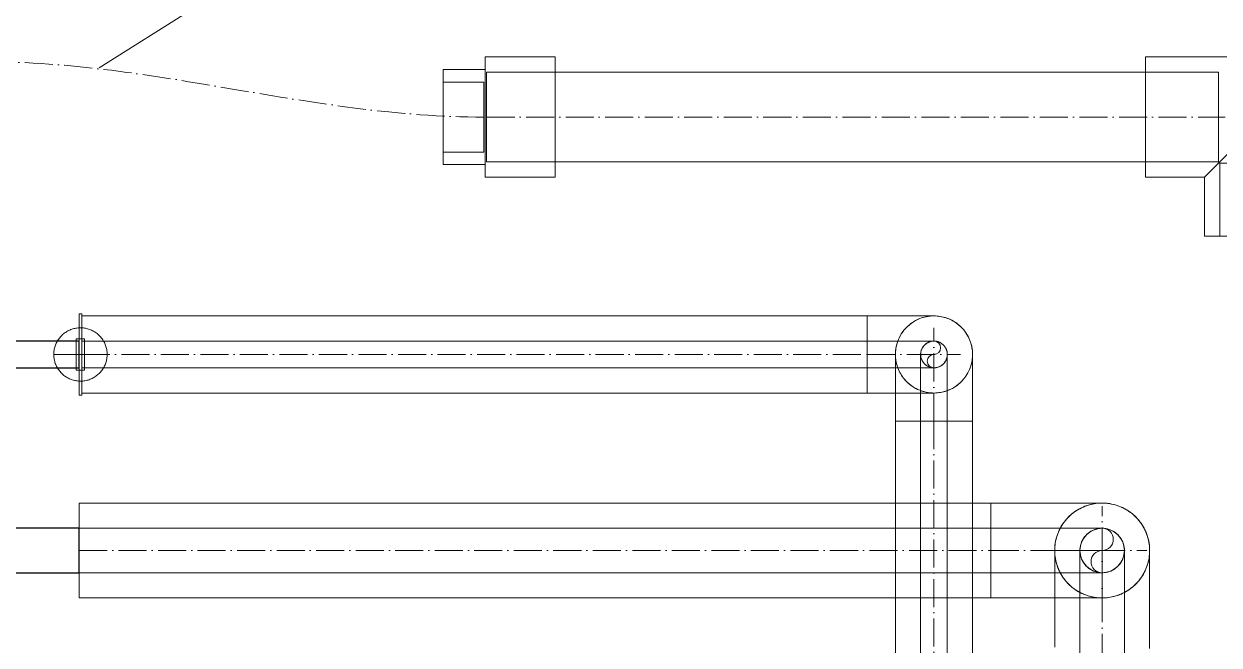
# Model space of a CAD drawing. Header units: millimetres. Extents: x -88595 to 880822, y -1054509 to -148035.
# Drawn here: x 193259.1 to 193685.5, y -238133.5 to -237911.7 of the extents above; entities that cross this region are included whole.
import ezdxf

# ---------------------------------------------------------------- set-up
doc = ezdxf.new("R2010")
doc.units = ezdxf.units.MM
doc.linetypes.add('$0$ADSK_Осевая', pattern=[14, 10, -2, 0, -2])
doc.linetypes.add('$3$ADSK_Осевая', pattern=[14, 10, -2, 0, -2])
for name, color, linetype, lineweight in [('Аннотация', 7, 'Continuous', 20), ('Изоляция', 7, 'Continuous', 18), ('Оборудование', 7, 'Continuous', 18), ('Трубопровод', 7, 'Continuous', 18), ('Трубопроводы', 7, 'Continuous', 18)]:
    doc.layers.add(name, color=color, linetype=linetype, lineweight=lineweight)

# ---------------------------------------------------------------- blocks, each defined once
blk = doc.blocks.new('$0$ADSK_Канальный блок кондиционера1 - AD242MJERAB-3267365-В_Координация_1 этаж ОВ3')
at = {"layer": 'Оборудование', "color": 150, "lineweight": 30, "true_color": 0x0080ff}
for p, q in [((582, -506.25), (525, -506.25)), ((582, -515.75), (582, -506.25)), ((582, -515.75), (582, -506.25)), ((525, -515.75), (582, -515.75)), ((582, -573.06), (525, -573.06)), ((582, -588.94), (582, -573.06)), ((582, -588.94), (582, -573.06)), ((525, -588.94), (582, -588.94))]:
    blk.add_line(p, q, dxfattribs=at)
blk = doc.blocks.new('$0$ADSK_МедьПайка_Отвод-гнутая труба - Отвод _гнутая труба_-3197929-В_Координация_1 этаж ОВ3')
at = {"layer": 'Трубопроводы', "color": 190, "true_color": 0x8000ff}
for p, q in [((7780.79, 18652.19), (7780.79, 18647.43)), ((7780.79, 18647.43), (7780.79, 18642.67))]:
    blk.add_line(p, q, dxfattribs=at)
at = {"layer": 'Трубопроводы', "color": 190, "true_color": 0x8000ff, "flags": 128}
for points in [[(7780.79, 18652.19), (7781.74, 18652.19), (7782.69, 18652.19), (7783.64, 18652.19), (7784.58, 18652.19), (7785.52, 18652.19), (7786.45, 18652.19), (7787.37, 18652.19), (7788.28, 18652.19), (7789.17, 18652.19), (7790.06, 18652.19), (7790.93, 18652.19), (7791.78, 18652.19), (7792.62, 18652.19), (7793.43, 18652.19), (7794.23, 18652.19), (7795, 18652.19), (7795.76, 18652.19), (7796.48, 18652.19), (7797.19, 18652.19), (7797.86, 18652.19), (7798.51, 18652.19), (7799.13, 18652.19), (7799.73, 18652.19), (7800.29, 18652.19), (7800.82, 18652.19), (7801.32, 18652.19), (7801.78, 18652.19), (7802.21, 18652.19), (7802.61, 18652.19), (7802.97, 18652.19), (7803.3, 18652.19), (7803.59, 18652.19), (7803.85, 18652.19), (7804.06, 18652.19), (7804.24, 18652.19), (7804.39, 18652.19), (7804.49, 18652.19), (7804.56, 18652.19), (7804.59, 18652.19)], [(7799.83, 18647.43), (7799.83, 18647.62), (7799.85, 18647.81), (7799.86, 18648), (7799.89, 18648.19), (7799.93, 18648.38), (7799.97, 18648.56), (7800.02, 18648.75), (7800.07, 18648.93), (7800.14, 18649.11), (7800.21, 18649.29), (7800.28, 18649.46), (7800.37, 18649.63), (7800.46, 18649.8), (7800.56, 18649.96), (7800.66, 18650.12), (7800.77, 18650.28), (7800.89, 18650.43), (7801.01, 18650.57), (7801.14, 18650.71), (7801.27, 18650.85), (7801.41, 18650.98), (7801.56, 18651.1), (7801.71, 18651.22), (7801.86, 18651.33), (7802.02, 18651.44), (7802.18, 18651.54), (7802.35, 18651.63), (7802.52, 18651.72), (7802.69, 18651.8), (7802.87, 18651.87), (7803.04, 18651.94), (7803.23, 18651.99), (7803.41, 18652.04), (7803.59, 18652.09), (7803.78, 18652.12), (7803.97, 18652.15), (7804.16, 18652.17), (7804.35, 18652.19), (7804.54, 18652.19), (7804.59, 18652.19)], [(7804.59, 18652.19), (7804.78, 18652.19), (7804.97, 18652.18), (7805.16, 18652.16), (7805.35, 18652.13), (7805.54, 18652.1), (7805.72, 18652.06), (7805.91, 18652.01), (7806.09, 18651.95), (7806.27, 18651.89), (7806.44, 18651.82), (7806.62, 18651.74), (7806.79, 18651.66), (7806.96, 18651.56), (7807.12, 18651.47), (7807.28, 18651.36), (7807.43, 18651.25), (7807.58, 18651.13), (7807.73, 18651.01), (7807.87, 18650.88), (7808.01, 18650.75), (7808.14, 18650.61), (7808.26, 18650.47), (7808.38, 18650.32), (7808.49, 18650.16), (7808.6, 18650.01), (7808.7, 18649.84), (7808.79, 18649.68), (7808.88, 18649.51), (7808.95, 18649.33), (7809.03, 18649.16), (7809.09, 18648.98), (7809.15, 18648.8), (7809.2, 18648.61), (7809.25, 18648.43), (7809.28, 18648.24), (7809.31, 18648.05), (7809.33, 18647.86), (7809.34, 18647.67), (7809.35, 18647.48), (7809.35, 18647.43)], [(7804.59, 18642.67), (7804.4, 18642.68), (7804.21, 18642.69), (7804.02, 18642.71), (7803.83, 18642.73), (7803.65, 18642.77), (7803.46, 18642.81), (7803.28, 18642.86), (7803.09, 18642.91), (7802.91, 18642.98), (7802.74, 18643.05), (7802.56, 18643.13), (7802.39, 18643.21), (7802.23, 18643.3), (7802.06, 18643.4), (7801.9, 18643.5), (7801.75, 18643.62), (7801.6, 18643.73), (7801.45, 18643.85), (7801.31, 18643.98), (7801.18, 18644.12), (7801.05, 18644.26), (7800.92, 18644.4), (7800.8, 18644.55), (7800.69, 18644.7), (7800.59, 18644.86), (7800.49, 18645.02), (7800.39, 18645.19), (7800.31, 18645.36), (7800.23, 18645.53), (7800.15, 18645.71), (7800.09, 18645.89), (7800.03, 18646.07), (7799.98, 18646.25), (7799.94, 18646.44), (7799.9, 18646.62), (7799.87, 18646.81), (7799.85, 18647), (7799.84, 18647.19), (7799.83, 18647.38), (7799.83, 18647.43)], [(7809.35, 18647.43), (7809.35, 18647.24), (7809.34, 18647.05), (7809.32, 18646.86), (7809.29, 18646.67), (7809.26, 18646.49), (7809.21, 18646.3), (7809.17, 18646.12), (7809.11, 18645.94), (7809.05, 18645.76), (7808.97, 18645.58), (7808.9, 18645.41), (7808.81, 18645.24), (7808.72, 18645.07), (7808.62, 18644.9), (7808.52, 18644.75), (7808.41, 18644.59), (7808.29, 18644.44), (7808.17, 18644.29), (7808.04, 18644.15), (7807.91, 18644.02), (7807.77, 18643.89), (7807.62, 18643.76), (7807.47, 18643.65), (7807.32, 18643.53), (7807.16, 18643.43), (7807, 18643.33), (7806.83, 18643.24), (7806.66, 18643.15), (7806.49, 18643.07), (7806.32, 18643), (7806.14, 18642.93), (7805.96, 18642.87), (7805.77, 18642.82), (7805.59, 18642.78), (7805.4, 18642.74), (7805.21, 18642.71), (7805.02, 18642.69), (7804.83, 18642.68), (7804.64, 18642.67), (7804.59, 18642.67)], [(7804.59, 18642.67), (7804.57, 18642.67), (7804.51, 18642.67), (7804.42, 18642.67), (7804.29, 18642.67), (7804.12, 18642.67), (7803.91, 18642.67), (7803.66, 18642.67), (7803.38, 18642.67), (7803.07, 18642.67), (7802.71, 18642.67), (7802.32, 18642.67), (7801.9, 18642.67), (7801.44, 18642.67), (7800.96, 18642.67), (7800.43, 18642.67), (7799.88, 18642.67), (7799.3, 18642.67), (7798.68, 18642.67), (7798.04, 18642.67), (7797.37, 18642.67), (7796.68, 18642.67), (7795.95, 18642.67), (7795.21, 18642.67), (7794.44, 18642.67), (7793.65, 18642.67), (7792.84, 18642.67), (7792.01, 18642.67), (7791.16, 18642.67), (7790.29, 18642.67), (7789.41, 18642.67), (7788.52, 18642.67), (7787.61, 18642.67), (7786.7, 18642.67), (7785.77, 18642.67), (7784.84, 18642.67), (7783.89, 18642.67), (7782.95, 18642.67), (7782, 18642.67), (7781.05, 18642.67), (7780.79, 18642.67)]]:
    blk.add_lwpolyline(points, dxfattribs=at)
at = {"layer": 'Трубопроводы', "color": 190, "true_color": 0x8000ff}
for start, end in [(0, 180), (180, 0)]:
    blk.add_arc((7804.59, 18647.43), 4.76, start, end, dxfattribs=at)
blk = doc.blocks.new('$0$ADSK_МедьПайка_Отвод-гнутая труба - Отвод _гнутая труба_-3197924-В_Координация_1 этаж ОВ3')
at = {"layer": 'Трубопроводы', "color": 134, "true_color": 0x00a6a6}
for p, q in [((7824.89, 18585.37), (7824.89, 18577.43)), ((7824.89, 18577.43), (7824.89, 18569.49))]:
    blk.add_line(p, q, dxfattribs=at)
at = {"layer": 'Трубопроводы', "color": 134, "true_color": 0x00a6a6, "flags": 128}
for points in [[(7824.89, 18585.37), (7826.48, 18585.37), (7828.06, 18585.37), (7829.64, 18585.37), (7831.22, 18585.37), (7832.78, 18585.37), (7834.33, 18585.37), (7835.86, 18585.37), (7837.38, 18585.37), (7838.88, 18585.37), (7840.35, 18585.37), (7841.8, 18585.37), (7843.22, 18585.37), (7844.62, 18585.37), (7845.98, 18585.37), (7847.31, 18585.37), (7848.6, 18585.37), (7849.85, 18585.37), (7851.07, 18585.37), (7852.24, 18585.37), (7853.37, 18585.37), (7854.45, 18585.37), (7855.49, 18585.37), (7856.48, 18585.37), (7857.41, 18585.37), (7858.3, 18585.37), (7859.13, 18585.37), (7859.9, 18585.37), (7860.62, 18585.37), (7861.29, 18585.37), (7861.89, 18585.37), (7862.44, 18585.37), (7862.92, 18585.37), (7863.35, 18585.37), (7863.71, 18585.37), (7864.01, 18585.37), (7864.25, 18585.37), (7864.43, 18585.37), (7864.54, 18585.37), (7864.59, 18585.37)], [(7856.65, 18577.43), (7856.66, 18577.75), (7856.68, 18578.07), (7856.71, 18578.38), (7856.75, 18578.7), (7856.81, 18579.01), (7856.88, 18579.32), (7856.96, 18579.63), (7857.05, 18579.93), (7857.16, 18580.23), (7857.28, 18580.53), (7857.41, 18580.82), (7857.55, 18581.1), (7857.7, 18581.38), (7857.86, 18581.65), (7858.04, 18581.92), (7858.22, 18582.17), (7858.42, 18582.43), (7858.62, 18582.67), (7858.84, 18582.9), (7859.06, 18583.13), (7859.29, 18583.35), (7859.53, 18583.55), (7859.78, 18583.75), (7860.04, 18583.94), (7860.3, 18584.11), (7860.57, 18584.28), (7860.85, 18584.44), (7861.13, 18584.58), (7861.42, 18584.71), (7861.71, 18584.83), (7862.01, 18584.94), (7862.31, 18585.04), (7862.62, 18585.12), (7862.93, 18585.2), (7863.24, 18585.26), (7863.56, 18585.31), (7863.87, 18585.34), (7864.19, 18585.36), (7864.5, 18585.37), (7864.59, 18585.37)], [(7864.59, 18585.37), (7864.91, 18585.37), (7865.23, 18585.35), (7865.54, 18585.32), (7865.86, 18585.27), (7866.17, 18585.21), (7866.48, 18585.15), (7866.78, 18585.06), (7867.09, 18584.97), (7867.39, 18584.86), (7867.68, 18584.75), (7867.97, 18584.62), (7868.26, 18584.48), (7868.54, 18584.32), (7868.81, 18584.16), (7869.07, 18583.99), (7869.33, 18583.8), (7869.58, 18583.61), (7869.83, 18583.4), (7870.06, 18583.19), (7870.29, 18582.97), (7870.5, 18582.73), (7870.71, 18582.49), (7870.91, 18582.24), (7871.1, 18581.99), (7871.27, 18581.72), (7871.44, 18581.45), (7871.59, 18581.18), (7871.74, 18580.89), (7871.87, 18580.6), (7871.99, 18580.31), (7872.1, 18580.01), (7872.2, 18579.71), (7872.28, 18579.4), (7872.35, 18579.09), (7872.42, 18578.78), (7872.46, 18578.47), (7872.5, 18578.15), (7872.52, 18577.84), (7872.53, 18577.52), (7872.53, 18577.43)], [(7864.59, 18569.49), (7864.27, 18569.5), (7863.96, 18569.52), (7863.64, 18569.55), (7863.33, 18569.59), (7863.01, 18569.65), (7862.7, 18569.72), (7862.4, 18569.8), (7862.09, 18569.9), (7861.79, 18570), (7861.5, 18570.12), (7861.21, 18570.25), (7860.92, 18570.39), (7860.65, 18570.54), (7860.37, 18570.71), (7860.11, 18570.88), (7859.85, 18571.06), (7859.6, 18571.26), (7859.36, 18571.46), (7859.12, 18571.68), (7858.89, 18571.9), (7858.68, 18572.13), (7858.47, 18572.37), (7858.27, 18572.62), (7858.09, 18572.88), (7857.91, 18573.14), (7857.74, 18573.41), (7857.59, 18573.69), (7857.44, 18573.97), (7857.31, 18574.26), (7857.19, 18574.56), (7857.08, 18574.85), (7856.98, 18575.16), (7856.9, 18575.46), (7856.83, 18575.77), (7856.77, 18576.08), (7856.72, 18576.4), (7856.68, 18576.71), (7856.66, 18577.03), (7856.65, 18577.35), (7856.65, 18577.43)], [(7872.53, 18577.43), (7872.52, 18577.12), (7872.51, 18576.8), (7872.47, 18576.48), (7872.43, 18576.17), (7872.37, 18575.86), (7872.3, 18575.55), (7872.22, 18575.24), (7872.13, 18574.94), (7872.02, 18574.64), (7871.9, 18574.34), (7871.77, 18574.05), (7871.63, 18573.77), (7871.48, 18573.49), (7871.32, 18573.22), (7871.14, 18572.95), (7870.96, 18572.69), (7870.76, 18572.44), (7870.56, 18572.2), (7870.35, 18571.96), (7870.12, 18571.74), (7869.89, 18571.52), (7869.65, 18571.31), (7869.4, 18571.12), (7869.14, 18570.93), (7868.88, 18570.75), (7868.61, 18570.59), (7868.33, 18570.43), (7868.05, 18570.29), (7867.76, 18570.15), (7867.47, 18570.03), (7867.17, 18569.92), (7866.87, 18569.83), (7866.56, 18569.74), (7866.25, 18569.67), (7865.94, 18569.61), (7865.63, 18569.56), (7865.31, 18569.53), (7864.99, 18569.5), (7864.68, 18569.49), (7864.59, 18569.49)], [(7864.59, 18569.49), (7864.56, 18569.49), (7864.46, 18569.49), (7864.31, 18569.49), (7864.08, 18569.49), (7863.8, 18569.49), (7863.45, 18569.49), (7863.04, 18569.49), (7862.58, 18569.49), (7862.05, 18569.49), (7861.46, 18569.49), (7860.81, 18569.49), (7860.1, 18569.49), (7859.34, 18569.49), (7858.53, 18569.49), (7857.66, 18569.49), (7856.73, 18569.49), (7855.76, 18569.49), (7854.74, 18569.49), (7853.67, 18569.49), (7852.55, 18569.49), (7851.39, 18569.49), (7850.19, 18569.49), (7848.94, 18569.49), (7847.66, 18569.49), (7846.34, 18569.49), (7844.99, 18569.49), (7843.6, 18569.49), (7842.19, 18569.49), (7840.74, 18569.49), (7839.28, 18569.49), (7837.79, 18569.49), (7836.27, 18569.49), (7834.74, 18569.49), (7833.2, 18569.49), (7831.64, 18569.49), (7830.07, 18569.49), (7828.49, 18569.49), (7826.91, 18569.49), (7825.32, 18569.49), (7824.89, 18569.49)]]:
    blk.add_lwpolyline(points, dxfattribs=at)
at = {"layer": 'Трубопроводы', "color": 134, "true_color": 0x00a6a6}
for start, end in [(0, 180), (180, 0)]:
    blk.add_arc((7864.59, 18577.43), 7.94, start, end, dxfattribs=at)
blk = doc.blocks.new('$0$ADSK_МедьПайка_Отвод-гнутая труба - Отвод _гнутая труба_-V40-В_Координация_1 этаж ОВ3')
at = {"layer": 'Трубопроводы', "color": 134, "true_color": 0x00a6a6}
for p, q in [((13856.65, 18537.73), (13864.59, 18537.73)), ((13864.59, 18537.73), (13872.53, 18537.73))]:
    blk.add_line(p, q, dxfattribs=at)
at = {"layer": 'Трубопроводы', "color": 134, "true_color": 0x00a6a6, "flags": 128}
for points in [[(13856.65, 18577.43), (13856.65, 18577.4), (13856.65, 18577.31), (13856.65, 18577.15), (13856.65, 18576.93), (13856.65, 18576.64), (13856.65, 18576.3), (13856.65, 18575.89), (13856.65, 18575.42), (13856.65, 18574.89), (13856.65, 18574.3), (13856.65, 18573.65), (13856.65, 18572.95), (13856.65, 18572.19), (13856.65, 18571.37), (13856.65, 18570.5), (13856.65, 18569.58), (13856.65, 18568.6), (13856.65, 18567.58), (13856.65, 18566.51), (13856.65, 18565.39), (13856.65, 18564.23), (13856.65, 18563.03), (13856.65, 18561.78), (13856.65, 18560.5), (13856.65, 18559.18), (13856.65, 18557.83), (13856.65, 18556.44), (13856.65, 18555.03), (13856.65, 18553.59), (13856.65, 18552.12), (13856.65, 18550.63), (13856.65, 18549.12), (13856.65, 18547.59), (13856.65, 18546.04), (13856.65, 18544.48), (13856.65, 18542.91), (13856.65, 18541.33), (13856.65, 18539.75), (13856.65, 18538.16), (13856.65, 18537.73)], [(13872.53, 18537.73), (13872.53, 18539.32), (13872.53, 18540.91), (13872.53, 18542.49), (13872.53, 18544.06), (13872.53, 18545.62), (13872.53, 18547.17), (13872.53, 18548.7), (13872.53, 18550.22), (13872.53, 18551.72), (13872.53, 18553.19), (13872.53, 18554.64), (13872.53, 18556.07), (13872.53, 18557.46), (13872.53, 18558.82), (13872.53, 18560.15), (13872.53, 18561.44), (13872.53, 18562.7), (13872.53, 18563.91), (13872.53, 18565.08), (13872.53, 18566.21), (13872.53, 18567.3), (13872.53, 18568.33), (13872.53, 18569.32), (13872.53, 18570.26), (13872.53, 18571.14), (13872.53, 18571.97), (13872.53, 18572.75), (13872.53, 18573.47), (13872.53, 18574.13), (13872.53, 18574.74), (13872.53, 18575.28), (13872.53, 18575.77), (13872.53, 18576.19), (13872.53, 18576.55), (13872.53, 18576.86), (13872.53, 18577.09), (13872.53, 18577.27), (13872.53, 18577.38), (13872.53, 18577.43)]]:
    blk.add_lwpolyline(points, dxfattribs=at)
at = {"layer": 'Трубопроводы', "color": 134, "true_color": 0x00a6a6}
for start, end in [(90, 270), (270, 90)]:
    blk.add_arc((13864.59, 18577.43), 7.94, start, end, dxfattribs=at)
blk = doc.blocks.new('$0$ADSK_МедьПайка_Отвод-гнутая труба - Отвод _гнутая труба_-V41-В_Координация_1 этаж ОВ3')
at = {"layer": 'Трубопроводы', "color": 190, "true_color": 0x8000ff}
for p, q in [((13799.83, 18623.63), (13804.59, 18623.63)), ((13804.59, 18623.63), (13809.35, 18623.63))]:
    blk.add_line(p, q, dxfattribs=at)
at = {"layer": 'Трубопроводы', "color": 190, "true_color": 0x8000ff, "flags": 128}
for points in [[(13799.83, 18647.43), (13799.83, 18647.41), (13799.83, 18647.36), (13799.83, 18647.26), (13799.83, 18647.13), (13799.83, 18646.96), (13799.83, 18646.75), (13799.83, 18646.51), (13799.83, 18646.23), (13799.83, 18645.91), (13799.83, 18645.55), (13799.83, 18645.17), (13799.83, 18644.74), (13799.83, 18644.29), (13799.83, 18643.8), (13799.83, 18643.28), (13799.83, 18642.72), (13799.83, 18642.14), (13799.83, 18641.53), (13799.83, 18640.88), (13799.83, 18640.21), (13799.83, 18639.52), (13799.83, 18638.8), (13799.83, 18638.05), (13799.83, 18637.28), (13799.83, 18636.49), (13799.83, 18635.68), (13799.83, 18634.85), (13799.83, 18634), (13799.83, 18633.14), (13799.83, 18632.26), (13799.83, 18631.36), (13799.83, 18630.46), (13799.83, 18629.54), (13799.83, 18628.61), (13799.83, 18627.68), (13799.83, 18626.74), (13799.83, 18625.79), (13799.83, 18624.84), (13799.83, 18623.89), (13799.83, 18623.63)], [(13809.35, 18623.63), (13809.35, 18624.59), (13809.35, 18625.54), (13809.35, 18626.48), (13809.35, 18627.43), (13809.35, 18628.36), (13809.35, 18629.29), (13809.35, 18630.21), (13809.35, 18631.12), (13809.35, 18632.02), (13809.35, 18632.9), (13809.35, 18633.77), (13809.35, 18634.62), (13809.35, 18635.46), (13809.35, 18636.28), (13809.35, 18637.07), (13809.35, 18637.85), (13809.35, 18638.6), (13809.35, 18639.33), (13809.35, 18640.03), (13809.35, 18640.71), (13809.35, 18641.36), (13809.35, 18641.98), (13809.35, 18642.57), (13809.35, 18643.13), (13809.35, 18643.66), (13809.35, 18644.16), (13809.35, 18644.62), (13809.35, 18645.06), (13809.35, 18645.45), (13809.35, 18645.82), (13809.35, 18646.14), (13809.35, 18646.43), (13809.35, 18646.69), (13809.35, 18646.91), (13809.35, 18647.09), (13809.35, 18647.23), (13809.35, 18647.34), (13809.35, 18647.4), (13809.35, 18647.43)]]:
    blk.add_lwpolyline(points, dxfattribs=at)
at = {"layer": 'Трубопроводы', "color": 190, "true_color": 0x8000ff}
for start, end in [(90, 270), (270, 90)]:
    blk.add_arc((13804.59, 18647.43), 4.76, start, end, dxfattribs=at)
blk = doc.blocks.new('$0$ADSK_Полипропилен_Отвод - Универсальный-3258870-В_Координация_1 этаж ОВ3')
at = {"layer": 'Трубопроводы', "color": 24, "true_color": 0xa52900}
for p, q in [((-21.5, 42.5), (-21.5, 21.5)), ((21.5, 42.5), (-21.5, 42.5)), ((21.5, 42.5), (-21.5, 42.5)), ((-16, 42.5), (-16, 16.5)), ((-16, 42.5), (0, 42.5)), ((0, 42.5), (16, 42.5)), ((16, 16.5), (16, 42.5)), ((21.5, 0), (21.5, 42.5)), ((-21.5, 21.5), (-42.5, 21.5)), ((-42.5, 21.5), (-42.5, -21.5)), ((-42.5, 21.5), (-42.5, -21.5)), ((-16.5, 16), (-42.5, 16)), ((-42.5, 0), (-42.5, 16)), ((-16.5, 16), (-16.5, 0)), ((0, 16.5), (-16, 16.5)), ((16, 16.5), (0, 16.5)), ((-16.5, 0), (-16.5, -16)), ((-42.5, -16), (-42.5, 0)), ((-42.5, -16), (-16.5, -16)), ((-42.5, -21.5), (0, -21.5))]:
    blk.add_line(p, q, dxfattribs=at)
at = {"layer": 'Трубопроводы', "color": 24, "true_color": 0xa52900, "flags": 128}
blk.add_lwpolyline([(0, -21.5), (0.86, -21.48), (1.72, -21.43), (2.57, -21.35), (3.43, -21.23), (4.27, -21.07), (5.11, -20.88), (5.94, -20.66), (6.76, -20.41), (7.57, -20.12), (8.37, -19.8), (9.16, -19.45), (9.93, -19.07), (10.68, -18.66), (11.42, -18.22), (12.14, -17.74), (12.84, -17.25), (13.52, -16.72), (14.18, -16.16), (14.81, -15.58), (15.42, -14.98), (16.01, -14.35), (16.57, -13.7), (17.11, -13.03), (17.61, -12.33), (18.09, -11.62), (18.54, -10.88), (18.96, -10.13), (19.35, -9.37), (19.71, -8.59), (20.04, -7.79), (20.33, -6.98), (20.6, -6.16), (20.83, -5.34), (21.02, -4.5), (21.19, -3.65), (21.32, -2.8), (21.41, -1.95), (21.47, -1.09), (21.5, -0.23), (21.5, 0)], dxfattribs=at)
at = {"layer": 'Трубопроводы', "color": 24, "true_color": 0xa52900}
for points, knots in [([(0, 0), (-1.21, 1.2), (-3.62, 3.62), (-6.6, 6.6), (-8.93, 8.92), (-10.63, 10.63), (-12.01, 12.02), (-13.09, 13.09), (-13.88, 13.88), (-14.65, 14.65), (-15.4, 15.4), (-16.12, 16.12), (-16.81, 16.81), (-17.47, 17.48), (-18.11, 18.11), (-18.7, 18.7), (-19.24, 19.24), (-19.74, 19.74), (-20.34, 20.34), (-20.95, 20.94), (-21.37, 21.39), (-21.49, 21.5), (-21.5, 21.5)], [0, 0, 0, 0, 0.125, 0.25, 0.3125, 0.375, 0.4375, 0.46875, 0.5, 0.53125, 0.5625, 0.59375, 0.625, 0.65625, 0.6875, 0.71875, 0.75, 0.78125, 0.8125, 0.875, 0.9375, 1, 1, 1, 1]), ([(-21.5, 21.5), (-21.49, 21.5), (-21.37, 21.39), (-20.95, 20.94), (-20.34, 20.34), (-19.74, 19.74), (-19.24, 19.24), (-18.7, 18.7), (-18.11, 18.11), (-17.47, 17.48), (-16.81, 16.81), (-16.12, 16.12), (-15.4, 15.4), (-14.65, 14.65), (-13.88, 13.88), (-13.09, 13.09), (-12.01, 12.02), (-10.63, 10.63), (-8.93, 8.92), (-6.6, 6.6), (-3.62, 3.62), (-1.21, 1.2), (0, 0)], [0, 0, 0, 0, 0.0625, 0.125, 0.1875, 0.21875, 0.25, 0.28125, 0.3125, 0.34375, 0.375, 0.40625, 0.4375, 0.46875, 0.5, 0.53125, 0.5625, 0.625, 0.6875, 0.75, 0.875, 1, 1, 1, 1])]:
    blk.add_open_spline(points, degree=3, knots=knots, dxfattribs=at)

msp = doc.modelspace()

# ---------------------------------------------------------------- linework, layer by layer
at = {"layer": 'Аннотация'}
msp.add_line((193286.03, -237927.39), (194136.8, -237390.34), dxfattribs=at)
at = {"layer": 'Изоляция', "color": 190, "true_color": 0x8000ff}
for p, q in [((193279.82, -238015.22), (193278.82, -238015.22)), ((193278.82, -238015.22), (193278.82, -238044.32)), ((193279.82, -238044.32), (193279.82, -238015.22)), ((193560.02, -238016.01), (193279.82, -238016.01)), ((193560.02, -238043.53), (193560.02, -238016.01)), ((193278.82, -238044.32), (193279.82, -238044.32)), ((193279.82, -238043.53), (193560.02, -238043.53)), ((193570.06, -238053.57), (193570.06, -238417.96)), ((193597.58, -238053.57), (193570.06, -238053.57)), ((193597.58, -238417.96), (193597.58, -238053.57))]:
    msp.add_line(p, q, dxfattribs=at)
at = {"layer": 'Изоляция', "color": 134, "true_color": 0x00a6a6}
for p, q in [((193604.12, -238082.83), (193278.82, -238082.83)), ((193278.82, -238082.83), (193278.82, -238116.71)), ((193604.12, -238116.71), (193604.12, -238082.83)), ((193278.82, -238116.71), (193604.12, -238116.71))]:
    msp.add_line(p, q, dxfattribs=at)
at = {"layer": 'Изоляция', "color": 190, "true_color": 0x8000ff, "flags": 128}
for points in [[(193560.02, -238016.01), (193560.97, -238016.01), (193561.92, -238016.01), (193562.87, -238016.01), (193563.81, -238016.01), (193564.75, -238016.01), (193565.68, -238016.01), (193566.6, -238016.01), (193567.51, -238016.01), (193568.4, -238016.01), (193569.29, -238016.01), (193570.16, -238016.01), (193571.01, -238016.01), (193571.85, -238016.01), (193572.66, -238016.01), (193573.46, -238016.01), (193574.23, -238016.01), (193574.98, -238016.01), (193575.71, -238016.01), (193576.42, -238016.01), (193577.09, -238016.01), (193577.74, -238016.01), (193578.36, -238016.01), (193578.95, -238016.01), (193579.52, -238016.01), (193580.05, -238016.01), (193580.54, -238016.01), (193581.01, -238016.01), (193581.44, -238016.01), (193581.84, -238016.01), (193582.2, -238016.01), (193582.53, -238016.01), (193582.82, -238016.01), (193583.08, -238016.01), (193583.29, -238016.01), (193583.47, -238016.01), (193583.62, -238016.01), (193583.72, -238016.01), (193583.79, -238016.01), (193583.82, -238016.01)], [(193570.06, -238029.77), (193570.07, -238029.22), (193570.1, -238028.67), (193570.16, -238028.12), (193570.24, -238027.58), (193570.33, -238027.03), (193570.45, -238026.5), (193570.6, -238025.96), (193570.76, -238025.44), (193570.94, -238024.92), (193571.15, -238024.41), (193571.37, -238023.91), (193571.61, -238023.41), (193571.88, -238022.93), (193572.16, -238022.46), (193572.46, -238022), (193572.78, -238021.55), (193573.12, -238021.12), (193573.47, -238020.69), (193573.85, -238020.29), (193574.23, -238019.9), (193574.64, -238019.52), (193575.05, -238019.16), (193575.48, -238018.82), (193575.93, -238018.5), (193576.39, -238018.19), (193576.85, -238017.9), (193577.33, -238017.63), (193577.82, -238017.38), (193578.32, -238017.15), (193578.83, -238016.94), (193579.35, -238016.75), (193579.87, -238016.59), (193580.4, -238016.44), (193580.94, -238016.31), (193581.48, -238016.21), (193582.03, -238016.13), (193582.57, -238016.06), (193583.12, -238016.03), (193583.67, -238016.01), (193583.82, -238016.01)], [(193583.82, -238016.01), (193584.37, -238016.02), (193584.92, -238016.05), (193585.47, -238016.11), (193586.01, -238016.18), (193586.55, -238016.28), (193587.09, -238016.4), (193587.62, -238016.54), (193588.15, -238016.71), (193588.67, -238016.89), (193589.18, -238017.09), (193589.68, -238017.32), (193590.17, -238017.56), (193590.66, -238017.83), (193591.13, -238018.11), (193591.59, -238018.41), (193592.04, -238018.73), (193592.47, -238019.07), (193592.89, -238019.42), (193593.3, -238019.79), (193593.69, -238020.18), (193594.07, -238020.58), (193594.43, -238021), (193594.77, -238021.43), (193595.09, -238021.88), (193595.4, -238022.33), (193595.69, -238022.8), (193595.96, -238023.28), (193596.21, -238023.77), (193596.43, -238024.27), (193596.64, -238024.78), (193596.83, -238025.3), (193597, -238025.82), (193597.15, -238026.35), (193597.28, -238026.89), (193597.38, -238027.43), (193597.46, -238027.97), (193597.52, -238028.52), (193597.56, -238029.07), (193597.58, -238029.62), (193597.58, -238029.77)], [(193583.82, -238043.53), (193583.27, -238043.52), (193582.72, -238043.48), (193582.17, -238043.43), (193581.63, -238043.35), (193581.09, -238043.25), (193580.55, -238043.13), (193580.02, -238042.99), (193579.49, -238042.83), (193578.97, -238042.65), (193578.46, -238042.44), (193577.96, -238042.22), (193577.47, -238041.97), (193576.98, -238041.71), (193576.51, -238041.43), (193576.05, -238041.12), (193575.6, -238040.8), (193575.17, -238040.47), (193574.75, -238040.11), (193574.34, -238039.74), (193573.95, -238039.35), (193573.57, -238038.95), (193573.21, -238038.53), (193572.87, -238038.1), (193572.55, -238037.66), (193572.24, -238037.2), (193571.95, -238036.73), (193571.68, -238036.25), (193571.43, -238035.76), (193571.2, -238035.26), (193570.99, -238034.75), (193570.81, -238034.24), (193570.64, -238033.71), (193570.49, -238033.18), (193570.36, -238032.65), (193570.26, -238032.11), (193570.18, -238031.56), (193570.12, -238031.02), (193570.08, -238030.47), (193570.06, -238029.92), (193570.06, -238029.77)], [(193570.06, -238029.77), (193570.06, -238029.79), (193570.06, -238029.84), (193570.06, -238029.94), (193570.06, -238030.07), (193570.06, -238030.24), (193570.06, -238030.45), (193570.06, -238030.69), (193570.06, -238030.98), (193570.06, -238031.29), (193570.06, -238031.65), (193570.06, -238032.03), (193570.06, -238032.46), (193570.06, -238032.91), (193570.06, -238033.4), (193570.06, -238033.92), (193570.06, -238034.48), (193570.06, -238035.06), (193570.06, -238035.67), (193570.06, -238036.32), (193570.06, -238036.99), (193570.06, -238037.68), (193570.06, -238038.4), (193570.06, -238039.15), (193570.06, -238039.92), (193570.06, -238040.71), (193570.06, -238041.52), (193570.06, -238042.35), (193570.06, -238043.2), (193570.06, -238044.06), (193570.06, -238044.94), (193570.06, -238045.84), (193570.06, -238046.74), (193570.06, -238047.66), (193570.06, -238048.59), (193570.06, -238049.52), (193570.06, -238050.46), (193570.06, -238051.41), (193570.06, -238052.36), (193570.06, -238053.31), (193570.06, -238053.57)], [(193597.58, -238029.77), (193597.57, -238030.32), (193597.54, -238030.87), (193597.48, -238031.41), (193597.4, -238031.96), (193597.31, -238032.5), (193597.19, -238033.04), (193597.04, -238033.57), (193596.88, -238034.1), (193596.7, -238034.61), (193596.49, -238035.13), (193596.27, -238035.63), (193596.02, -238036.12), (193595.76, -238036.6), (193595.48, -238037.08), (193595.18, -238037.54), (193594.86, -238037.98), (193594.52, -238038.42), (193594.16, -238038.84), (193593.79, -238039.25), (193593.41, -238039.64), (193593, -238040.01), (193592.59, -238040.37), (193592.16, -238040.71), (193591.71, -238041.04), (193591.25, -238041.35), (193590.79, -238041.63), (193590.31, -238041.9), (193589.81, -238042.15), (193589.31, -238042.38), (193588.81, -238042.59), (193588.29, -238042.78), (193587.76, -238042.95), (193587.23, -238043.1), (193586.7, -238043.22), (193586.16, -238043.33), (193585.61, -238043.41), (193585.07, -238043.47), (193584.52, -238043.51), (193583.97, -238043.53), (193583.82, -238043.53)], [(193597.58, -238053.57), (193597.58, -238052.62), (193597.58, -238051.67), (193597.58, -238050.72), (193597.58, -238049.78), (193597.58, -238048.84), (193597.58, -238047.91), (193597.58, -238046.99), (193597.58, -238046.08), (193597.58, -238045.18), (193597.58, -238044.3), (193597.58, -238043.43), (193597.58, -238042.58), (193597.58, -238041.74), (193597.58, -238040.93), (193597.58, -238040.13), (193597.58, -238039.35), (193597.58, -238038.6), (193597.58, -238037.87), (193597.58, -238037.17), (193597.58, -238036.49), (193597.58, -238035.84), (193597.58, -238035.22), (193597.58, -238034.63), (193597.58, -238034.07), (193597.58, -238033.54), (193597.58, -238033.04), (193597.58, -238032.58), (193597.58, -238032.15), (193597.58, -238031.75), (193597.58, -238031.38), (193597.58, -238031.06), (193597.58, -238030.77), (193597.58, -238030.51), (193597.58, -238030.29), (193597.58, -238030.11), (193597.58, -238029.97), (193597.58, -238029.87), (193597.58, -238029.8), (193597.58, -238029.77)], [(193583.82, -238043.53), (193583.8, -238043.53), (193583.74, -238043.53), (193583.65, -238043.53), (193583.52, -238043.53), (193583.35, -238043.53), (193583.14, -238043.53), (193582.89, -238043.53), (193582.61, -238043.53), (193582.29, -238043.53), (193581.94, -238043.53), (193581.55, -238043.53), (193581.13, -238043.53), (193580.67, -238043.53), (193580.18, -238043.53), (193579.66, -238043.53), (193579.11, -238043.53), (193578.53, -238043.53), (193577.91, -238043.53), (193577.27, -238043.53), (193576.6, -238043.53), (193575.91, -238043.53), (193575.18, -238043.53), (193574.44, -238043.53), (193573.67, -238043.53), (193572.88, -238043.53), (193572.07, -238043.53), (193571.24, -238043.53), (193570.39, -238043.53), (193569.52, -238043.53), (193568.64, -238043.53), (193567.75, -238043.53), (193566.84, -238043.53), (193565.93, -238043.53), (193565, -238043.53), (193564.06, -238043.53), (193563.12, -238043.53), (193562.18, -238043.53), (193561.23, -238043.53), (193560.28, -238043.53), (193560.02, -238043.53)]]:
    msp.add_lwpolyline(points, dxfattribs=at)
at = {"layer": 'Изоляция', "color": 134, "true_color": 0x00a6a6, "flags": 128}
for points in [[(193604.12, -238082.83), (193605.71, -238082.83), (193607.29, -238082.83), (193608.87, -238082.83), (193610.44, -238082.83), (193612.01, -238082.83), (193613.56, -238082.83), (193615.09, -238082.83), (193616.61, -238082.83), (193618.1, -238082.83), (193619.58, -238082.83), (193621.03, -238082.83), (193622.45, -238082.83), (193623.85, -238082.83), (193625.21, -238082.83), (193626.54, -238082.83), (193627.83, -238082.83), (193629.08, -238082.83), (193630.3, -238082.83), (193631.47, -238082.83), (193632.6, -238082.83), (193633.68, -238082.83), (193634.72, -238082.83), (193635.71, -238082.83), (193636.64, -238082.83), (193637.53, -238082.83), (193638.36, -238082.83), (193639.13, -238082.83), (193639.85, -238082.83), (193640.52, -238082.83), (193641.12, -238082.83), (193641.67, -238082.83), (193642.15, -238082.83), (193642.58, -238082.83), (193642.94, -238082.83), (193643.24, -238082.83), (193643.48, -238082.83), (193643.66, -238082.83), (193643.77, -238082.83), (193643.82, -238082.83)], [(193626.88, -238099.77), (193626.89, -238099.09), (193626.93, -238098.41), (193627, -238097.74), (193627.1, -238097.07), (193627.22, -238096.4), (193627.37, -238095.74), (193627.54, -238095.09), (193627.74, -238094.44), (193627.97, -238093.8), (193628.22, -238093.17), (193628.49, -238092.55), (193628.79, -238091.94), (193629.12, -238091.35), (193629.47, -238090.77), (193629.84, -238090.2), (193630.23, -238089.65), (193630.65, -238089.12), (193631.08, -238088.6), (193631.54, -238088.1), (193632.02, -238087.62), (193632.51, -238087.15), (193633.03, -238086.71), (193633.56, -238086.29), (193634.1, -238085.89), (193634.67, -238085.51), (193635.24, -238085.16), (193635.84, -238084.83), (193636.44, -238084.52), (193637.05, -238084.24), (193637.68, -238083.98), (193638.32, -238083.75), (193638.96, -238083.54), (193639.62, -238083.36), (193640.28, -238083.2), (193640.94, -238083.07), (193641.61, -238082.97), (193642.28, -238082.9), (193642.96, -238082.85), (193643.64, -238082.83), (193643.82, -238082.83)], [(193643.82, -238082.83), (193644.5, -238082.84), (193645.17, -238082.88), (193645.85, -238082.95), (193646.52, -238083.04), (193647.19, -238083.17), (193647.85, -238083.31), (193648.5, -238083.49), (193649.15, -238083.69), (193649.79, -238083.91), (193650.42, -238084.16), (193651.04, -238084.44), (193651.64, -238084.74), (193652.24, -238085.07), (193652.82, -238085.41), (193653.38, -238085.79), (193653.94, -238086.18), (193654.47, -238086.6), (193654.99, -238087.03), (193655.49, -238087.49), (193655.97, -238087.97), (193656.43, -238088.46), (193656.88, -238088.97), (193657.3, -238089.5), (193657.7, -238090.05), (193658.07, -238090.61), (193658.43, -238091.19), (193658.76, -238091.78), (193659.07, -238092.39), (193659.35, -238093), (193659.61, -238093.63), (193659.84, -238094.27), (193660.05, -238094.91), (193660.23, -238095.56), (193660.38, -238096.22), (193660.51, -238096.89), (193660.61, -238097.56), (193660.69, -238098.23), (193660.74, -238098.91), (193660.76, -238099.58), (193660.76, -238099.77)], [(193643.82, -238116.71), (193643.14, -238116.69), (193642.47, -238116.65), (193641.79, -238116.59), (193641.12, -238116.49), (193640.45, -238116.37), (193639.79, -238116.22), (193639.14, -238116.05), (193638.49, -238115.85), (193637.85, -238115.62), (193637.22, -238115.37), (193636.6, -238115.09), (193636, -238114.79), (193635.4, -238114.47), (193634.82, -238114.12), (193634.25, -238113.75), (193633.7, -238113.35), (193633.17, -238112.94), (193632.65, -238112.5), (193632.15, -238112.05), (193631.67, -238111.57), (193631.21, -238111.07), (193630.76, -238110.56), (193630.34, -238110.03), (193629.94, -238109.48), (193629.57, -238108.92), (193629.21, -238108.34), (193628.88, -238107.75), (193628.57, -238107.15), (193628.29, -238106.53), (193628.03, -238105.91), (193627.8, -238105.27), (193627.59, -238104.62), (193627.41, -238103.97), (193627.25, -238103.31), (193627.13, -238102.65), (193627.02, -238101.98), (193626.95, -238101.3), (193626.9, -238100.63), (193626.88, -238099.95), (193626.88, -238099.77)], [(193626.88, -238099.77), (193626.88, -238099.8), (193626.88, -238099.89), (193626.88, -238100.05), (193626.88, -238100.27), (193626.88, -238100.56), (193626.88, -238100.91), (193626.88, -238101.31), (193626.88, -238101.78), (193626.88, -238102.31), (193626.88, -238102.9), (193626.88, -238103.55), (193626.88, -238104.25), (193626.88, -238105.02), (193626.88, -238105.83), (193626.88, -238106.7), (193626.88, -238107.62), (193626.88, -238108.6), (193626.88, -238109.62), (193626.88, -238110.69), (193626.88, -238111.81), (193626.88, -238112.97), (193626.88, -238114.17), (193626.88, -238115.42), (193626.88, -238116.7), (193626.88, -238118.02), (193626.88, -238119.37), (193626.88, -238120.76), (193626.88, -238122.17), (193626.88, -238123.61), (193626.88, -238125.08), (193626.88, -238126.57), (193626.88, -238128.08), (193626.88, -238129.61), (193626.88, -238131.16), (193626.88, -238132.72), (193626.88, -238134.29)], [(193660.76, -238099.77), (193660.75, -238100.44), (193660.71, -238101.12), (193660.64, -238101.8), (193660.54, -238102.47), (193660.42, -238103.13), (193660.27, -238103.79), (193660.1, -238104.45), (193659.9, -238105.1), (193659.67, -238105.74), (193659.42, -238106.36), (193659.15, -238106.98), (193658.85, -238107.59), (193658.52, -238108.18), (193658.17, -238108.77), (193657.8, -238109.33), (193657.41, -238109.88), (193656.99, -238110.42), (193656.56, -238110.94), (193656.1, -238111.44), (193655.62, -238111.92), (193655.13, -238112.38), (193654.61, -238112.82), (193654.08, -238113.24), (193653.54, -238113.64), (193652.97, -238114.02), (193652.4, -238114.38), (193651.8, -238114.71), (193651.2, -238115.02), (193650.58, -238115.3), (193649.96, -238115.56), (193649.32, -238115.79), (193648.68, -238116), (193648.02, -238116.18), (193647.36, -238116.33), (193646.7, -238116.46), (193646.03, -238116.56), (193645.36, -238116.64), (193644.68, -238116.69), (193644, -238116.71), (193643.82, -238116.71)], [(193660.76, -238134.71), (193660.76, -238133.14), (193660.76, -238131.58), (193660.76, -238130.03), (193660.76, -238128.5), (193660.76, -238126.98), (193660.76, -238125.48), (193660.76, -238124.01), (193660.76, -238122.56), (193660.76, -238121.13), (193660.76, -238119.74), (193660.76, -238118.38), (193660.76, -238117.05), (193660.76, -238115.76), (193660.76, -238114.5), (193660.76, -238113.29), (193660.76, -238112.12), (193660.76, -238110.99), (193660.76, -238109.91), (193660.76, -238108.87), (193660.76, -238107.88), (193660.76, -238106.95), (193660.76, -238106.06), (193660.76, -238105.23), (193660.76, -238104.45), (193660.76, -238103.73), (193660.76, -238103.07), (193660.76, -238102.47), (193660.76, -238101.92), (193660.76, -238101.43), (193660.76, -238101.01), (193660.76, -238100.65), (193660.76, -238100.35), (193660.76, -238100.11), (193660.76, -238099.93), (193660.76, -238099.82), (193660.76, -238099.77)], [(193643.82, -238116.71), (193643.79, -238116.71), (193643.69, -238116.71), (193643.53, -238116.71), (193643.31, -238116.71), (193643.03, -238116.71), (193642.68, -238116.71), (193642.27, -238116.71), (193641.8, -238116.71), (193641.27, -238116.71), (193640.69, -238116.71), (193640.04, -238116.71), (193639.33, -238116.71), (193638.57, -238116.71), (193637.76, -238116.71), (193636.89, -238116.71), (193635.96, -238116.71), (193634.99, -238116.71), (193633.97, -238116.71), (193632.9, -238116.71), (193631.78, -238116.71), (193630.62, -238116.71), (193629.41, -238116.71), (193628.17, -238116.71), (193626.89, -238116.71), (193625.57, -238116.71), (193624.22, -238116.71), (193622.83, -238116.71), (193621.42, -238116.71), (193619.97, -238116.71), (193618.51, -238116.71), (193617.01, -238116.71), (193615.5, -238116.71), (193613.97, -238116.71), (193612.43, -238116.71), (193610.87, -238116.71), (193609.3, -238116.71), (193607.72, -238116.71), (193606.14, -238116.71), (193604.55, -238116.71), (193604.12, -238116.71)]]:
    msp.add_lwpolyline(points, dxfattribs=at)
at = {"layer": 'Изоляция', "color": 190, "true_color": 0x8000ff}
for start, end in [(90, 180), (90, 180), (90, 180), (90, 180), (0, 90), (0, 90), (0, 90), (0, 90), (180, 270), (180, 270), (180, 270), (180, 270), (270, 0), (270, 0), (270, 0), (270, 0)]:
    msp.add_arc((193583.82, -238029.77), 13.76, start, end, dxfattribs=at)
at = {"layer": 'Изоляция', "color": 134, "true_color": 0x00a6a6}
for start, end in [(90, 180), (90, 180), (90, 180), (90, 180), (0, 90), (0, 90), (0, 90), (0, 90), (180, 270), (180, 270), (180, 270), (180, 270), (270, 0), (270, 0), (270, 0), (270, 0)]:
    msp.add_arc((193643.82, -238099.77), 16.94, start, end, dxfattribs=at)
at = {"layer": 'Трубопровод', "color": 24, "true_color": 0xa52900}
for p, q in [((193685.29, -237929), (193424.23, -237929)), ((193424.23, -237929), (193424.23, -237961)), ((193685.29, -237961), (193685.29, -237929)), ((193424.23, -237961), (193685.29, -237961))]:
    msp.add_line(p, q, dxfattribs=at)
at = {"layer": 'Трубопровод', "color": 24, "linetype": '$0$ADSK_Осевая', "true_color": 0xa52900}
msp.add_line((193424.23, -237945), (193685.29, -237945), dxfattribs=at)
msp.add_line((193424.23, -237945), (193685.29, -237945), dxfattribs=at)
at = {"layer": 'Трубопровод', "color": 190, "linetype": '$0$ADSK_Осевая', "true_color": 0x8000ff}
for p, q in [((193583.82, -238039.29), (193583.82, -238020.25)), ((193279.82, -238029.77), (193560.02, -238029.77)), ((193279.82, -238029.77), (193560.02, -238029.77)), ((193574.3, -238029.77), (193593.34, -238029.77)), ((193583.82, -238053.57), (193583.82, -238417.96)), ((193583.82, -238053.57), (193583.82, -238417.96))]:
    msp.add_line(p, q, dxfattribs=at)
at = {"layer": 'Трубопровод', "color": 190, "true_color": 0x8000ff}
for p, q in [((193560.02, -238025.01), (193279.82, -238025.01)), ((193279.82, -238034.53), (193560.02, -238034.53)), ((193579.06, -238053.57), (193579.06, -238417.96)), ((193588.58, -238417.96), (193588.58, -238053.57))]:
    msp.add_line(p, q, dxfattribs=at)
at = {"layer": 'Трубопровод', "color": 134, "linetype": '$0$ADSK_Осевая', "true_color": 0x00a6a6}
for p, q in [((193643.82, -238115.65), (193643.82, -238083.89)), ((193278.82, -238099.77), (193604.12, -238099.77)), ((193278.82, -238099.77), (193604.12, -238099.77)), ((193627.94, -238099.77), (193659.7, -238099.77))]:
    msp.add_line(p, q, dxfattribs=at)
at = {"layer": 'Трубопровод', "color": 134, "true_color": 0x00a6a6}
for p, q in [((193604.12, -238091.83), (193278.82, -238091.83)), ((193278.82, -238107.71), (193604.12, -238107.71))]:
    msp.add_line(p, q, dxfattribs=at)
at = {"layer": 'Трубопровод', "color": 190, "true_color": 0x8000ff}
for centre, radius, start, end in [((193583.82, -238029.77), 4.76, 0, 180), ((193583.82, -238027.39), 2.38, 270, 90), ((193583.82, -238029.77), 4.76, 180, 0), ((193583.82, -238032.15), 2.38, 90, 270)]:
    msp.add_arc(centre, radius, start, end, dxfattribs=at)
at = {"layer": 'Трубопровод', "color": 134, "true_color": 0x00a6a6}
for centre, radius, start, end in [((193643.82, -238099.77), 7.94, 0, 180), ((193643.82, -238095.8), 3.97, 270, 90), ((193643.82, -238099.77), 7.94, 180, 0), ((193643.82, -238103.74), 3.97, 90, 270)]:
    msp.add_arc(centre, radius, start, end, dxfattribs=at)
at = {"layer": 'Трубопроводы', "color": 24, "true_color": 0xa52900}
for p, q in [((193448.73, -237923.5), (193423.73, -237923.5)), ((193423.73, -237923.5), (193423.73, -237966.5)), ((193423.73, -237923.5), (193423.73, -237966.5)), ((193448.73, -237966.5), (193448.73, -237923.5)), ((193448.73, -237966.5), (193448.73, -237923.5)), ((193423.73, -237928), (193408.73, -237928)), ((193408.73, -237928), (193408.73, -237962)), ((193408.73, -237928), (193408.73, -237962)), ((193423.73, -237962), (193423.73, -237928)), ((193423.73, -237962), (193423.73, -237928)), ((193448.73, -237929), (193424.23, -237929)), ((193424.23, -237961), (193424.23, -237929)), ((193424.23, -237961), (193424.23, -237929)), ((193448.73, -237929), (193448.73, -237961)), ((193448.73, -237929), (193448.73, -237961)), ((193423.23, -237932.5), (193408.73, -237932.5)), ((193408.73, -237932.5), (193408.73, -237957.5)), ((193408.73, -237932.5), (193408.73, -237957.5)), ((193423.23, -237932.5), (193423.23, -237957.5)), ((193423.23, -237932.5), (193423.23, -237957.5)), ((193408.73, -237957.5), (193423.23, -237957.5)), ((193408.73, -237962), (193423.73, -237962)), ((193424.23, -237961), (193448.73, -237961)), ((193423.73, -237966.5), (193448.73, -237966.5))]:
    msp.add_line(p, q, dxfattribs=at)
at = {"layer": 'Трубопроводы', "color": 24, "linetype": '$0$ADSK_Осевая', "true_color": 0xa52900}
msp.add_line((193701.79, -237945), (193685.29, -237945), dxfattribs=at)
at = {"layer": 'Трубопроводы', "color": 190, "true_color": 0x8000ff}
for p, q in [((193278.82, -238024.22), (193277.82, -238024.22)), ((193277.82, -238024.22), (193277.82, -238035.32)), ((193277.82, -238024.22), (193277.82, -238035.32)), ((193279.82, -238024.21), (193278.82, -238024.22)), ((193278.82, -238035.32), (193278.82, -238024.22)), ((193278.82, -238035.32), (193278.82, -238024.22)), ((193280.82, -238024.21), (193279.82, -238024.21)), ((193279.82, -238024.21), (193279.82, -238035.33)), ((193279.82, -238024.21), (193279.82, -238035.33)), ((193280.82, -238035.33), (193280.82, -238024.21)), ((193280.82, -238035.33), (193280.82, -238024.21)), ((193278.82, -238025.02), (193277.82, -238025.02)), ((193277.82, -238034.52), (193277.82, -238025.02)), ((193277.82, -238034.52), (193277.82, -238025.02)), ((193278.82, -238025.02), (193278.82, -238034.52)), ((193278.82, -238025.02), (193278.82, -238034.52)), ((193280.82, -238025.01), (193279.82, -238025.01)), ((193279.82, -238034.53), (193279.82, -238025.01)), ((193279.82, -238034.53), (193279.82, -238025.01)), ((193280.82, -238025.01), (193280.82, -238034.53)), ((193280.82, -238025.01), (193280.82, -238034.53)), ((193288.84, -238029.77), (193269.8, -238029.77)), ((193288.84, -238029.77), (193269.8, -238029.77)), ((193279.82, -238029.77), (193278.82, -238029.77)), ((193277.82, -238034.52), (193278.82, -238034.52)), ((193277.82, -238035.32), (193278.82, -238035.32)), ((193278.82, -238035.32), (193279.82, -238035.33)), ((193279.82, -238034.53), (193280.82, -238034.53)), ((193279.82, -238035.33), (193280.82, -238035.33))]:
    msp.add_line(p, q, dxfattribs=at)
at = {"layer": 'Трубопроводы', "color": 190, "linetype": '$0$ADSK_Осевая', "true_color": 0x8000ff}
for p in [(193560.02, -238029.77), (193583.82, -238053.57)]:
    msp.add_line(p, (193583.82, -238029.77), dxfattribs=at)
at = {"layer": 'Трубопроводы', "color": 134, "linetype": '$0$ADSK_Осевая', "true_color": 0x00a6a6}
for p in [(193604.12, -238099.77), (193643.82, -238139.47)]:
    msp.add_line(p, (193643.82, -238099.77), dxfattribs=at)
at = {"layer": 'Трубопроводы', "color": 190, "true_color": 0x8000ff, "flags": 128}
for points in [[(193269.8, -238029.77), (193269.81, -238029.39), (193269.83, -238029.01), (193269.87, -238028.63), (193269.92, -238028.25), (193269.99, -238027.88), (193270.07, -238027.5), (193270.17, -238027.14), (193270.28, -238026.77), (193270.41, -238026.41), (193270.55, -238026.06), (193270.71, -238025.71), (193270.88, -238025.37), (193271.06, -238025.04), (193271.25, -238024.71), (193271.46, -238024.39), (193271.68, -238024.08), (193271.92, -238023.78), (193272.16, -238023.49), (193272.42, -238023.21), (193272.69, -238022.94), (193272.97, -238022.68), (193273.25, -238022.43), (193273.55, -238022.19), (193273.86, -238021.97), (193274.18, -238021.76), (193274.5, -238021.56), (193274.83, -238021.37), (193275.17, -238021.2), (193275.52, -238021.04), (193275.87, -238020.89), (193276.23, -238020.76), (193276.59, -238020.65), (193276.96, -238020.55), (193277.33, -238020.46), (193277.7, -238020.39), (193278.08, -238020.33), (193278.46, -238020.29), (193278.84, -238020.26), (193279.22, -238020.25), (193279.6, -238020.25), (193279.98, -238020.27), (193280.36, -238020.3), (193280.73, -238020.35), (193281.11, -238020.42), (193281.48, -238020.5), (193281.85, -238020.59), (193282.22, -238020.7), (193282.58, -238020.82), (193282.93, -238020.96), (193283.28, -238021.11), (193283.62, -238021.28), (193283.96, -238021.46), (193284.29, -238021.65), (193284.61, -238021.85), (193284.92, -238022.07), (193285.23, -238022.3), (193285.52, -238022.54), (193285.8, -238022.8), (193286.08, -238023.06), (193286.34, -238023.34), (193286.59, -238023.62), (193286.83, -238023.92), (193287.06, -238024.22), (193287.27, -238024.54), (193287.48, -238024.86), (193287.67, -238025.19), (193287.84, -238025.53), (193288.01, -238025.87), (193288.15, -238026.22), (193288.29, -238026.58), (193288.41, -238026.94), (193288.52, -238027.31), (193288.61, -238027.68), (193288.68, -238028.05), (193288.74, -238028.42), (193288.79, -238028.8), (193288.82, -238029.18), (193288.84, -238029.56), (193288.84, -238029.77)], [(193288.84, -238029.77), (193288.83, -238030.15), (193288.81, -238030.53), (193288.77, -238030.91), (193288.72, -238031.28), (193288.65, -238031.66), (193288.57, -238032.03), (193288.47, -238032.4), (193288.36, -238032.76), (193288.23, -238033.12), (193288.09, -238033.47), (193287.93, -238033.82), (193287.76, -238034.16), (193287.58, -238034.5), (193287.39, -238034.82), (193287.18, -238035.14), (193286.96, -238035.45), (193286.72, -238035.75), (193286.48, -238036.04), (193286.22, -238036.33), (193285.95, -238036.6), (193285.67, -238036.86), (193285.39, -238037.1), (193285.09, -238037.34), (193284.78, -238037.57), (193284.46, -238037.78), (193284.14, -238037.98), (193283.81, -238038.16), (193283.47, -238038.34), (193283.12, -238038.5), (193282.77, -238038.64), (193282.41, -238038.77), (193282.05, -238038.89), (193281.68, -238038.99), (193281.31, -238039.08), (193280.94, -238039.15), (193280.56, -238039.21), (193280.18, -238039.25), (193279.8, -238039.28), (193279.42, -238039.29), (193279.04, -238039.28), (193278.66, -238039.26), (193278.28, -238039.23), (193277.9, -238039.18), (193277.53, -238039.12), (193277.16, -238039.04), (193276.79, -238038.94), (193276.42, -238038.84), (193276.06, -238038.71), (193275.71, -238038.58), (193275.36, -238038.42), (193275.01, -238038.26), (193274.68, -238038.08), (193274.35, -238037.89), (193274.03, -238037.68), (193273.72, -238037.46), (193273.41, -238037.23), (193273.12, -238036.99), (193272.84, -238036.74), (193272.56, -238036.47), (193272.3, -238036.2), (193272.05, -238035.91), (193271.81, -238035.62), (193271.58, -238035.31), (193271.36, -238035), (193271.16, -238034.68), (193270.97, -238034.34), (193270.8, -238034.01), (193270.63, -238033.66), (193270.48, -238033.31), (193270.35, -238032.96), (193270.23, -238032.6), (193270.12, -238032.23), (193270.03, -238031.86), (193269.96, -238031.49), (193269.89, -238031.11), (193269.85, -238030.73), (193269.82, -238030.35), (193269.8, -238029.97), (193269.8, -238029.77)]]:
    msp.add_lwpolyline(points, dxfattribs=at)
at = {"layer": 'Трубопроводы', "color": 24, "linetype": '$3$ADSK_Осевая', "true_color": 0xa52900}
msp.add_open_spline([(193245.39, -237925.23), (193306.5, -237925.23), (193362.11, -237945), (193423.23, -237945)], degree=3, dxfattribs=at)

# ---------------------------------------------------------------- block references
at = {"layer": 'Оборудование', "color": 150, "lineweight": 30, "true_color": 0x0080ff}
msp.add_blockref('$0$ADSK_Канальный блок кондиционера1 - AD242MJERAB-3267365-В_Координация_1 этаж ОВ3', (192696.82, -237518.77), dxfattribs=at)
at = {"layer": 'Трубопроводы', "color": 24, "true_color": 0xa52900, "rotation": 90}
msp.add_blockref('$0$ADSK_Полипропилен_Отвод - Универсальный-3258870-В_Координация_1 этаж ОВ3', (193701.79, -237945), dxfattribs=at)
at = {"layer": 'Трубопроводы', "color": 190, "true_color": 0x8000ff}
for name, p in [('$0$ADSK_МедьПайка_Отвод-гнутая труба - Отвод _гнутая труба_-3197929-В_Координация_1 этаж ОВ3', (185779.23, -256677.2)), ('$0$ADSK_МедьПайка_Отвод-гнутая труба - Отвод _гнутая труба_-V41-В_Координация_1 этаж ОВ3', (179779.23, -256677.2))]:
    msp.add_blockref(name, p, dxfattribs=at)
at = {"layer": 'Трубопроводы', "color": 134, "true_color": 0x00a6a6}
for name, p in [('$0$ADSK_МедьПайка_Отвод-гнутая труба - Отвод _гнутая труба_-3197924-В_Координация_1 этаж ОВ3', (185779.23, -256677.2)), ('$0$ADSK_МедьПайка_Отвод-гнутая труба - Отвод _гнутая труба_-V40-В_Координация_1 этаж ОВ3', (179779.23, -256677.2))]:
    msp.add_blockref(name, p, dxfattribs=at)

doc.saveas('drawing.dxf')
